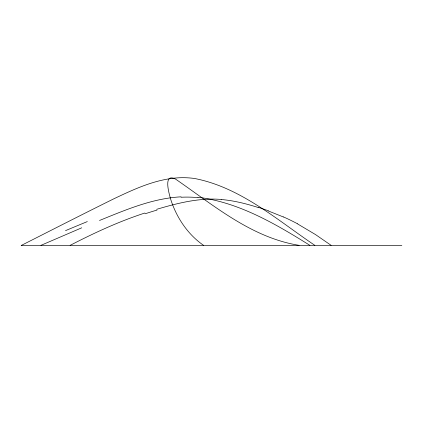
<?xml version="1.0" encoding="UTF-8"?>
<svg xmlns="http://www.w3.org/2000/svg" width="423" height="423" viewBox="0 0 423 423"><rect width="100%" height="100%" fill="white"/><g stroke="black" fill="none" stroke-linecap="round" stroke-linejoin="round"><path stroke-width="0.63" d="M21.483 245.34C52.304 229.747 83.051 214.006 114.014 198.715C134.741 188.896 156.293 178.829 179.579 177.755A84.605 84.267 -79 0 1 194.474 178.474C240.412 187.304 277.054 219.891 314.844 245.34M70.139 245.34C94.266 232.893 118.995 221.43 144.846 213.033M40.968 245.34L81.729 227.812M99.516 220.473C125.726 209.845 152.444 198.324 181.07 196.832M156.684 209.311C173.409 204.394 190.472 199.868 207.979 199.191M21.15 245.34L401.85 245.34M221.208 199.508C233.808 200.565 246.138 203.675 258.162 207.497M198.022 197.25C238.916 202.347 275.553 223.91 309.885 245.34M299.103 245.34C251.558 237.71 213.895 205.451 175.423 179.008C162.733 172.706 169.258 194.162 170.67 199.238C176.486 217.485 187.675 234.379 203.563 245.34M268.177 210.908L283.415 216.983M297.401 223.804L315.463 234.543L331.124 245.34M283.442 216.92A206.731 201.776 74.4 0 1 297.432 223.735M258.21 207.323A290.696 281.179 64.3 0 1 268.235 210.728M207.979 199.143A116.621 111.878 57.3 0 1 221.213 199.445M145.147 213.768A497.051 461.472 31.5 0 1 156.975 210.078M65.491 230.641A380.372 18.665 -22 0 1 87.312 221.589M181.081 197.245A112.084 107.648 -18.2 0 1 197.975 197.631"/></g></svg>
